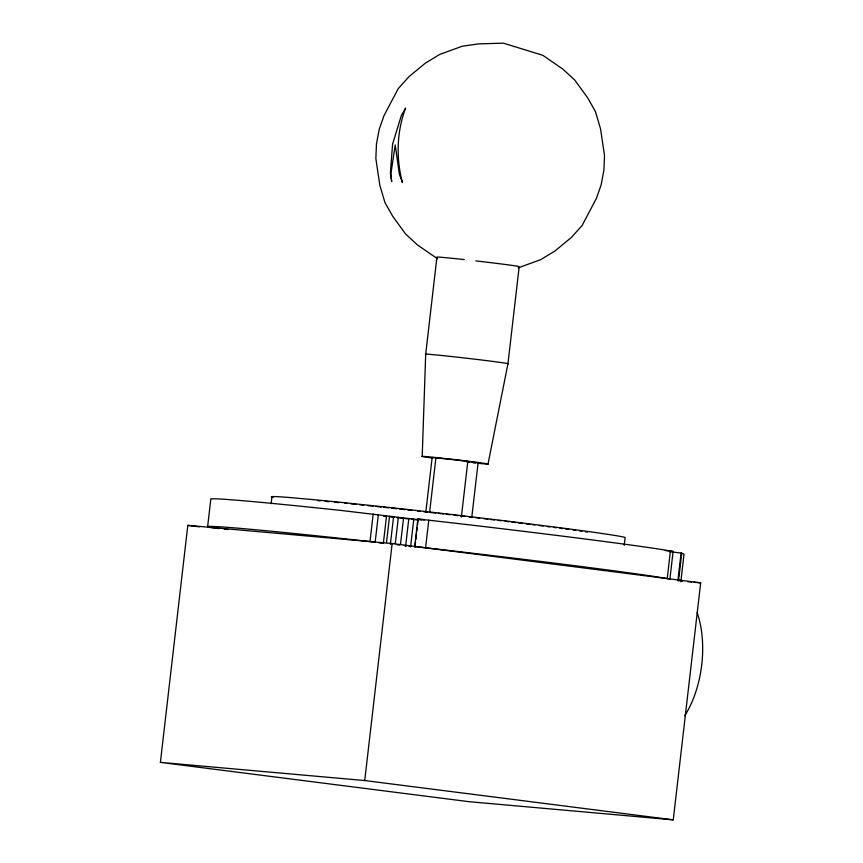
<?xml version="1.0" encoding="UTF-8"?>
<svg xmlns="http://www.w3.org/2000/svg" width="863" height="863" viewBox="0 0 863 863"><rect width="100%" height="100%" fill="white"/><g stroke="black" fill="none" stroke-linecap="round" stroke-linejoin="round"><path stroke-width="1.29" d="M422.212 456.354L425.696 354.143L436.937 257.034A41.704 0.723 6.6 0 1 464.337 259.601M160.389 762.374L187.81 525.373L392.147 543.55L700.68 582.849L673.259 819.85L468.922 801.673L160.389 762.374L364.725 780.551L673.259 819.85M219.278 528.534L210.54 527.552L207.649 526.484L210.852 498.868A238.62 4.164 6.6 0 1 341.737 510.518L418.145 519.645L417.53 524.898M271.122 503.69L271.888 497.12M370 541.576L373.194 513.96M378.361 514.531L375.168 542.147L338.533 538.124A238.62 4.164 6.6 0 0 207.649 526.484M383.345 543.496L386.538 515.88M386.495 542.6L389.537 516.311M390.367 544.445L393.571 516.829M364.725 780.551L392.147 543.55M395.297 543.722L398.339 517.422M400.497 544.337L403.539 518.048M405.621 546.257L408.814 518.641M410.594 546.808L413.787 519.192M417.875 518.943L414.682 546.559L458.782 551.608A238.62 4.164 6.6 0 1 656.409 576.775L669.915 579.041L673.118 551.425L659.602 549.17A238.62 4.164 6.6 0 0 461.975 523.992L417.875 518.943L424.369 520.022M414.952 547.25L415.556 541.996M415.858 539.364L416.473 534.1M416.775 531.479L417.228 527.53M425.847 511.888L432.136 457.541L456.516 459.99L478.08 462.913L471.791 517.25M429.634 512.126L435.923 457.789M425.588 547.811L428.782 520.195M461.371 517.023L467.811 461.36M488.005 464.1L507.94 363.83L519.181 266.732M624.208 545.351L625.125 537.466A178.382 3.118 6.6 0 0 563.205 528.167L524.337 523.237A178.382 3.118 6.6 0 0 313.431 499.645L288.35 497.422A178.382 3.118 6.6 0 0 273.204 497.476M667.228 578.588L670.422 550.972M677.887 580.648L681.09 553.032L669.612 551.759M678.523 580.875L681.727 553.269M680.842 581.727L684.035 554.122L681.09 553.032M518.199 267.854L540.745 259.634L555.028 250.95L571.511 237.336L582.201 225.351L596.376 198.425L601.112 184.973L603.884 170.324L604.521 155.491L600.519 128.76L595.384 111.456L587.649 97.832L574.801 80.097L562.795 69.072L542.795 55.308L503.366 43.15L478.339 43.905L462.18 46.246L439.623 54.466L425.351 63.15L408.857 76.764L398.167 88.749L383.992 115.674L379.267 129.126L376.484 143.776L375.847 158.609L379.849 185.34L384.984 202.643L392.719 216.268L405.578 234.002L417.573 245.027L437.584 258.792M409.051 546.398L410.561 546.495L409.612 546.301M679.828 580.993L682.439 581.22M687.649 581.684L691.554 582.04M694.165 582.266L700.68 582.849M419.289 519.753L421.576 519.968M466.613 461.91L469.105 462.169M397.271 544.801L399.537 545.049M665.319 550.551L673.118 551.425M224.272 529.095L228.015 529.515M404.294 545.599L406.462 545.869M187.81 525.373L199.396 526.84M378.674 542.719L382.18 543.302M697.175 612.654A78.77 43.355 -82.7 0 1 684.704 715.805M432.546 458.048A33.366 0.583 6.6 0 1 431.23 457.056A33.366 0.583 6.6 0 1 478.512 462.514A33.366 0.583 6.6 0 1 478.156 463.312M475.545 463.053A33.366 0.583 6.6 0 1 473.204 462.816M425.815 354.348A41.704 0.723 6.6 0 1 466.398 358.199A41.704 0.723 6.6 0 1 507.94 363.83M475.815 260.896A41.704 0.723 6.6 0 1 518.404 266.387M383.647 516.193A178.382 3.118 6.6 0 1 386.419 516.495M390.367 516.926A178.382 3.118 6.6 0 1 394.24 517.358M396.84 517.638A178.382 3.118 6.6 0 1 402.104 518.221M404.758 518.523A178.382 3.118 6.6 0 1 408.771 518.965M411.446 519.267A178.382 3.118 6.6 0 1 416.84 519.871M318.037 500.669A157.541 2.751 6.6 0 1 320.324 500.874M325.189 501.327A157.541 2.751 6.6 0 1 329.083 501.694M334.574 502.212A157.541 2.751 6.6 0 1 338.879 502.633M344.844 503.226A157.541 2.751 6.6 0 1 347.206 503.463M350.842 503.83A157.541 2.751 6.6 0 1 355.847 504.348M359.72 504.747A157.541 2.751 6.6 0 1 363.679 505.157M367.703 505.578A157.541 2.751 6.6 0 1 373.172 506.15M375.934 506.452A157.541 2.751 6.6 0 1 381.23 507.013M383.787 507.282A157.541 2.751 6.6 0 1 388.965 507.843M391.597 508.134A157.541 2.751 6.6 0 1 396.926 508.717M399.612 509.008A157.541 2.751 6.6 0 1 405.038 509.602M407.768 509.904A157.541 2.751 6.6 0 1 411.867 510.367M417.347 510.972A157.541 2.751 6.6 0 1 419.914 511.263M423.809 511.705A157.541 2.751 6.6 0 1 427.724 512.147M430.357 512.449A157.541 2.751 6.6 0 1 435.642 513.043M438.296 513.345A157.541 2.751 6.6 0 1 443.604 513.96M446.257 514.262A157.541 2.751 6.6 0 1 450.227 514.726M454.175 515.179A157.541 2.751 6.6 0 1 458.102 515.643M460.799 515.955A157.541 2.751 6.6 0 1 464.866 516.43M468.933 516.915A157.541 2.751 6.6 0 1 473 517.39M475.707 517.714A157.541 2.751 6.6 0 1 479.752 518.199M483.776 518.674A157.541 2.751 6.6 0 1 487.768 519.159M490.411 519.472A157.541 2.751 6.6 0 1 494.337 519.947M498.199 520.421A157.541 2.751 6.6 0 1 500.939 520.745M505.038 521.252A157.541 2.751 6.6 0 1 509.116 521.748M511.813 522.083A157.541 2.751 6.6 0 1 515.815 522.579M518.469 522.913A157.541 2.751 6.6 0 1 522.385 523.399M526.236 523.884A157.541 2.751 6.6 0 1 530.011 524.359M532.482 524.672A157.541 2.751 6.6 0 1 534.92 524.984M539.105 525.513A157.541 2.751 6.6 0 1 543.226 526.042M547.261 526.57A157.541 2.751 6.6 0 1 549.904 526.915M553.776 527.422A157.541 2.751 6.6 0 1 556.279 527.757M559.947 528.242A157.541 2.751 6.6 0 1 562.309 528.555M565.74 529.019A157.541 2.751 6.6 0 1 568.685 529.418M572.935 530.011A157.541 2.751 6.6 0 1 575.653 530.389M579.537 530.939A157.541 2.751 6.6 0 1 581.975 531.284M585.416 531.791A157.541 2.751 6.6 0 1 587.552 532.104M392.589 144.067L390.367 173.269L391.683 181.651L390.939 173.463L395.211 144.952L399.364 174.218L402.46 182.611C395.923 158.458 396.71 131.467 405.642 108.026L401.284 115.696L392.589 144.067"/></g></svg>
